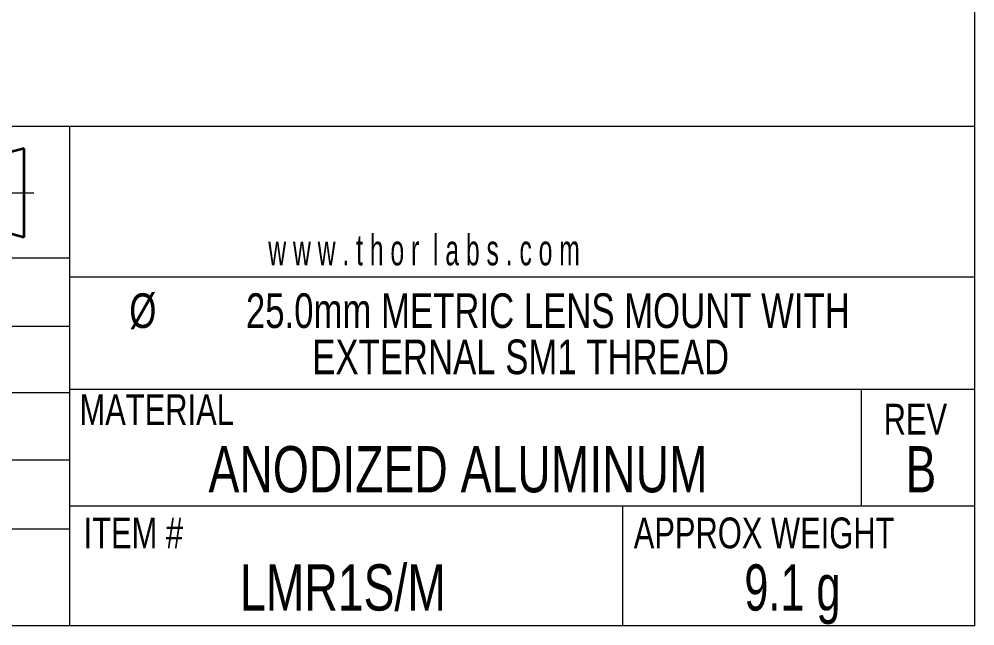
# Model space of a CAD drawing. Header units: millimetres. Extents: x 2 to 278, y 1 to 215.
# Drawn here: x 212.3 to 278, y 0.9 to 42.6 of the extents above; entities that cross this region are included whole.
import ezdxf

# ---------------------------------------------------------------- set-up
doc = ezdxf.new("R2010")
doc.units = ezdxf.units.MM
doc.header["$PDSIZE"] = -1
doc.linetypes.add('CENTERX2', pattern=[20.32, 12.7, -2.54, 2.54, -2.54])
doc.styles.add('SLDTEXTSTYLE0', font='TXT', dxfattribs={"width": 0.75})
doc.styles.add('SLDTEXTSTYLE1', font='TXT', dxfattribs={"width": 0.6})
doc.styles.add('SLDTEXTSTYLE2', font='TXT', dxfattribs={"width": 0.7})

# ---------------------------------------------------------------- blocks, each defined once
blk = doc.blocks.new('Third Angle Projection Block')
at = {"color": 7, "linetype": 'CENTERX2', "lineweight": 18}
for p, q in [((101.477, 23.814), (101.477, 14.066)), ((96.603, 18.94), (106.351, 18.94)), ((110.137, 18.94), (119.453, 18.94))]:
    blk.add_line(p, q, dxfattribs=at)
at = {"color": 7, "linetype": 'Continuous', "lineweight": 35}
for p, q in [((118.622, 22.75), (111.002, 20.709)), ((118.622, 15.13), (118.622, 22.75)), ((111.002, 20.709), (111.002, 17.172)), ((111.002, 17.172), (118.622, 15.13))]:
    blk.add_line(p, q, dxfattribs=at)
for radius in [3.901, 1.768]:
    blk.add_circle((101.477, 18.94), radius, dxfattribs=at)
at = {"color": 7, "linetype": 'Continuous', "lineweight": 0}
blk.add_point((101.477, 18.94), dxfattribs=at)
blk = doc.blocks.new('SW_NOTE_3')
at = {"color": 0, "linetype": 'Continuous', "lineweight": 0, "attachment_point": 2, "style": 'SLDTEXTSTYLE0'}
for s, insert, char_height in [('%%c', (1.712, 3.07), 2.3813), ('25.0mm METRIC LENS MOUNT WITH', (29.565, 3.07), 2.38125), ('EXTERNAL SM1 THREAD', (27.692, -0.105), 2.38125)]:
    blk.add_mtext(s, dxfattribs=dict(at, insert=insert, char_height=char_height))

msp = doc.modelspace()

# ---------------------------------------------------------------- linework, layer by layer
at = {"color": 7, "linetype": 'Continuous', "lineweight": 18}
for p, q in [((277.9892, 0.9032), (277.9892, 214.6454)), ((277.9892, 35.2395), (277.9892, 50.0331)), ((171.6328, 35.2395), (215.7428, 35.2395)), ((215.7428, 35.2395), (215.7428, 0.9032)), ((215.7428, 35.2395), (277.9892, 35.2395)), ((215.7428, 26.1661), (171.6328, 26.1661)), ((215.7428, 24.8927), (277.9892, 24.8927)), ((215.7428, 21.4874), (171.6328, 21.4874)), ((215.7428, 17.1605), (277.9892, 17.1605)), ((270.1684, 17.1605), (270.1684, 9.1409)), ((215.7428, 16.9217), (171.6328, 16.9217)), ((215.7428, 12.2959), (171.6328, 12.2959)), ((215.7428, 9.1409), (277.9892, 9.1409)), ((253.749, 9.1409), (253.749, 0.9032)), ((171.6328, 7.5627), (215.7428, 7.5627)), ((277.9892, 0.9032), (1.5794, 0.9032))]:
    msp.add_line(p, q, dxfattribs=at)

# ---------------------------------------------------------------- block references
at = {"color": 7, "linetype": 'Continuous', "xscale": 0.8, "yscale": 0.8, "zscale": 0.8}
msp.add_blockref('Third Angle Projection Block', (117.7262, 15.5162), dxfattribs=at)
at = {"color": 7, "linetype": 'Continuous', "lineweight": 0}
msp.add_blockref('SW_NOTE_3', (219.0643, 20.6863), dxfattribs=at)

# ---------------------------------------------------------------- texts
for s, insert, char_height, attachment_point, style in [('w w w . t h o r  l a b s . c o m', (229.4029, 27.7957), 2.116667, 1, 'SLDTEXTSTYLE1'), ('MATERIAL', (216.42, 16.8243), 2.11667, 1, 'SLDTEXTSTYLE0'), ('REV', (271.7161, 16.1672), 2.11667, 1, 'SLDTEXTSTYLE0'), ('ANODIZED ALUMINUM', (242.4508, 13.2559), 3.175, 2, 'SLDTEXTSTYLE0'), ('B', (274.2755, 13.2559), 3.175, 2, 'SLDTEXTSTYLE0'), ('ITEM #', (216.7004, 8.3495), 2.11667, 1, 'SLDTEXTSTYLE0'), ('APPROX WEIGHT', (254.5318, 8.3495), 2.116667, 1, 'SLDTEXTSTYLE0'), ('LMR1S/M', (234.5367, 5.1307), 3.175, 2, 'SLDTEXTSTYLE0'), ('9.1 g', (265.4411, 5.1307), 3.175, 2, 'SLDTEXTSTYLE2')]:
    msp.add_mtext(s, dxfattribs=dict(at, insert=insert, char_height=char_height, attachment_point=attachment_point, style=style))

doc.saveas('drawing.dxf')
